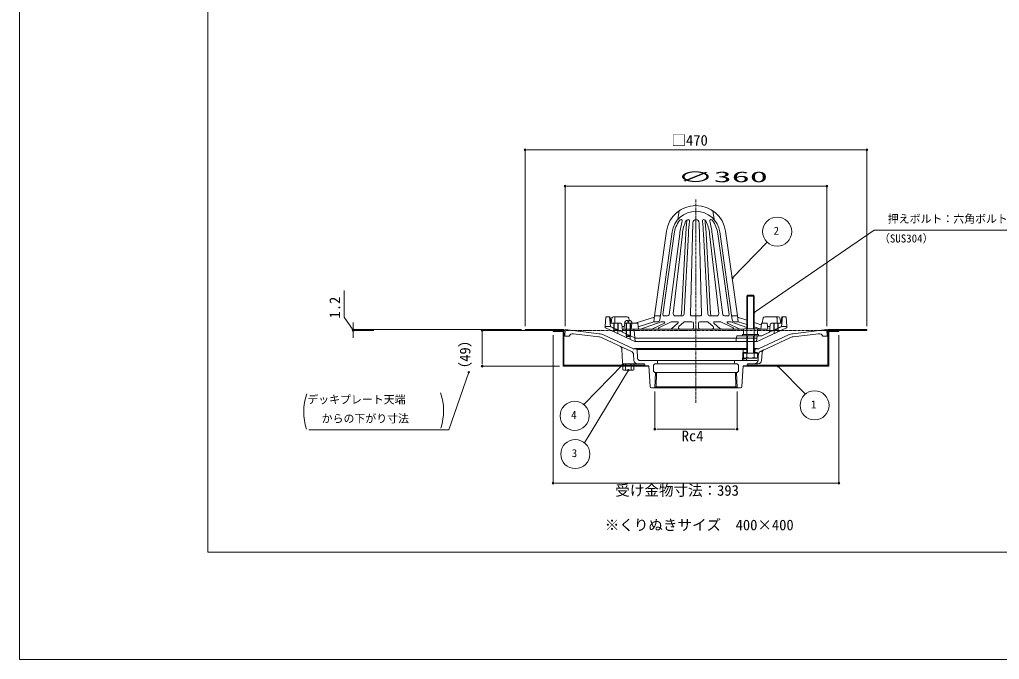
# Model space of a CAD drawing. Units: millimetres, scale not verified. Extents: x -1380 to 1380, y -955 to 955.
# Drawn here: x -1380 to -33, y -955 to -75 of the extents above; entities that cross this region are included whole.
import ezdxf
from ezdxf.enums import TextEntityAlignment as Align

# ---------------------------------------------------------------- set-up
doc = ezdxf.new("R2010")
doc.units = ezdxf.units.MM
doc.header["$LTSCALE"] = 3
doc.linetypes.add('USER1', pattern=[2, 1.25, -0.25, 0.25, -0.25])
doc.linetypes.add('USER2', pattern=[0.375, 0.25, -0.125])
for name, color, linetype, lineweight in [('0-0_0', 7, 'Continuous', 15), ('0-2_L-2', 7, 'Continuous', 18), ('0-3_L-1', 7, 'Continuous', 18), ('0-4_L-5', 2, 'USER1', 18), ('0-5_L-3', 7, 'Continuous', 18), ('0-6_WAKU', 7, 'Continuous', 18), ('0-7_MOJI', 7, 'Continuous', 18), ('0-8_SUNPO', 7, 'Continuous', 18), ('0-A_L-1a', 3, 'Continuous', 18), ('0-B_L-1b', 150, 'Continuous', 18)]:
    doc.layers.add(name, color=color, linetype=linetype, lineweight=lineweight)
doc.styles.add('ＭＳ ゴシック', font='')
doc.styles.get('ＭＳ ゴシック').set_extended_font_data('MS Gothic')

msp = doc.modelspace()

# ---------------------------------------------------------------- linework, layer by layer
at = {"layer": '0-0_0'}
for p, q in [((-686.201, -253.813), (-683.701, -253.813)), ((-682.451, -253.813), (-679.951, -253.813)), ((-217.451, -253.813), (-219.951, -253.813)), ((-213.701, -253.813), (-216.201, -253.813)), ((-631.201, -303.813), (-628.701, -303.813)), ((-627.451, -303.813), (-624.951, -303.813)), ((-272.451, -303.813), (-274.951, -303.813)), ((-268.701, -303.813), (-271.201, -303.813)), ((-400.195, -430.803), (-398.894, -429.454)), ((-370.724, -478.279), (-369.178, -477.217)), ((-921.285, -498.773), (-921.285, -496.273)), ((-921.285, -502.523), (-921.285, -500.023)), ((-921.285, -501.223), (-921.285, -503.723)), ((-921.285, -504.973), (-921.285, -507.473)), ((-743.98, -501.223), (-743.98, -503.723)), ((-743.98, -504.973), (-743.98, -507.473)), ((-743.98, -548.973), (-743.98, -546.473)), ((-743.98, -552.723), (-743.98, -550.223)), ((-549.797, -548.602), (-551.105, -549.945)), ((-337.842, -550.804), (-336.53, -552.143)), ((-762.026, -558.993), (-762.641, -560.765)), ((-542.467, -556.171), (-543.436, -557.776)), ((-507.716, -638.248), (-505.216, -638.248)), ((-503.966, -638.248), (-501.466, -638.248)), ((-395.936, -638.248), (-398.436, -638.248)), ((-392.186, -638.248), (-394.686, -638.248)), ((-647.701, -712.629), (-645.201, -712.629)), ((-643.951, -712.629), (-641.451, -712.629)), ((-255.951, -712.629), (-258.451, -712.629)), ((-252.201, -712.629), (-254.701, -712.629))]:
    msp.add_line(p, q, dxfattribs=at)
at = {"layer": '0-0_0', "lineweight": 18}
msp.add_lwpolyline([(-1121.201, -807.473), (1121.299, -807.473), (1121.299, 687.527), (-1121.201, 687.527)], close=True, dxfattribs=at)
at = {"layer": '0-0_0'}
for centre, radius in [((-684.951, -253.813), 1.25), ((-214.951, -253.813), 1.25), ((-629.951, -303.813), 1.25), ((-269.951, -303.813), 1.25), ((-399.544, -430.129), 0.938), ((-369.951, -477.748), 0.938), ((-921.285, -501.273), 1.25), ((-921.285, -502.473), 1.25), ((-743.98, -502.473), 1.25), ((-743.98, -551.473), 1.25), ((-550.451, -549.273), 0.938), ((-337.186, -551.473), 0.938), ((-762.333, -559.879), 0.938), ((-542.951, -556.973), 0.938), ((-506.466, -638.248), 1.25), ((-393.436, -638.248), 1.25), ((-646.451, -712.629), 1.25), ((-253.451, -712.629), 1.25)]:
    msp.add_circle(centre, radius, dxfattribs=at)
at = {"layer": '0-2_L-2'}
for p, q in [((-618.367, -506.994), (-583.636, -511.162)), ((-535.785, -527.869), (-577.055, -508.624)), ((-364.117, -527.869), (-322.847, -508.624)), ((-281.535, -506.994), (-316.266, -511.162)), ((-321.03, -512.521), (-356.237, -528.938)), ((-551.82, -528.108), (-551.034, -546.36)), ((-535.763, -535.496), (-535.249, -543.591)), ((-534.451, -527.375), (-449.951, -527.375)), ((-530.951, -528.773), (-449.951, -528.773)), ((-379.951, -527.375), (-449.951, -527.375)), ((-383.076, -528.773), (-449.951, -528.773)), ((-384.951, -528.773), (-385.951, -543.773)), ((-379.951, -532.773), (-385.218, -532.773)), ((-379.951, -528.773), (-384.951, -528.773)), ((-365.451, -527.375), (-369.951, -527.375)), ((-368.951, -528.773), (-369.951, -528.773)), ((-368.951, -532.773), (-369.951, -532.773)), ((-364.451, -541.773), (-364.451, -534.773)), ((-359.116, -533.194), (-359.69, -543.55)), ((-549.035, -548.273), (-530.259, -548.273)), ((-547.951, -550.273), (-547.951, -551.473)), ((-537.951, -550.273), (-537.951, -551.473)), ((-532.951, -550.273), (-520.284, -550.273)), ((-532.951, -551.473), (-514.938, -551.473)), ((-502.951, -543.773), (-527.144, -543.773)), ((-508.451, -557.273), (-508.451, -551.273)), ((-502.951, -543.773), (-449.951, -543.773)), ((-449.951, -548.273), (-502.951, -548.273)), ((-396.951, -543.773), (-449.951, -543.773)), ((-449.951, -548.273), (-396.951, -548.273)), ((-391.451, -557.273), (-391.451, -551.273)), ((-366.951, -551.473), (-384.964, -551.473)), ((-384.219, -540.773), (-384.219, -543.773)), ((-380.755, -540.773), (-380.755, -541.773)), ((-366.951, -550.273), (-379.618, -550.273)), ((-506.466, -581.273), (-505.809, -560.252)), ((-504.309, -560.273), (-449.951, -560.273)), ((-395.593, -560.273), (-449.951, -560.273)), ((-393.436, -581.273), (-394.093, -560.252)), ((-506.466, -581.273), (-449.951, -581.273)), ((-449.951, -579.773), (-504.918, -579.773)), ((-449.951, -579.773), (-394.984, -579.773)), ((-393.436, -581.273), (-449.951, -581.273))]:
    msp.add_line(p, q, dxfattribs=at)
at = {"layer": '0-2_L-2', "linetype": 'USER2'}
for p, q in [((-364.139, -535.496), (-364.653, -543.591)), ((-356.237, -528.938), (-361.262, -531.282))]:
    msp.add_line(p, q, dxfattribs=at)
at = {"layer": '0-2_L-2'}
for points in [[(-646.451, -502.473), (-631.451, -502.473), (-631.451, -550.273), (-532.951, -550.273), (-532.951, -551.473), (-632.651, -551.473), (-632.651, -503.673), (-646.451, -503.673)], [(-253.451, -502.473), (-268.451, -502.473), (-268.451, -550.273), (-366.951, -550.273), (-366.951, -551.473), (-267.251, -551.473), (-267.251, -503.673), (-253.451, -503.673)]]:
    msp.add_lwpolyline(points, close=True, dxfattribs=at)
for points in [[(-583.124, -506.893), (-629.951, -501.273), (-630.451, -510.273), (-624.451, -510.273)], [(-316.778, -506.893), (-269.951, -501.273), (-269.451, -510.273), (-275.451, -510.273)], [(-578.872, -512.521), (-543.665, -528.938), (-538.64, -531.282)], [(-530.138, -540.973), (-530.951, -528.773), (-531.451, -528.773), (-534.451, -527.375)], [(-366.451, -532.773), (-368.951, -532.773), (-368.951, -528.773), (-368.451, -528.773), (-365.451, -527.375)], [(-530.259, -548.273), (-520.951, -548.273), (-519.951, -551.273), (-514.951, -551.273), (-513.075, -579.406)], [(-505.451, -548.273), (-502.951, -548.273), (-502.951, -543.773)], [(-394.451, -548.273), (-396.951, -548.273), (-396.951, -543.773), (-366.451, -543.773)], [(-364.682, -548.273), (-378.951, -548.273), (-379.951, -551.273), (-384.951, -551.273), (-386.827, -579.406)], [(-386.021, -543.773), (-386.021, -540.773), (-380.755, -540.773)], [(-511.08, -581.273), (-506.466, -581.273), (-504.918, -579.773), (-504.309, -560.273), (-505.451, -560.273)], [(-388.822, -581.273), (-393.436, -581.273), (-394.984, -579.773), (-395.593, -560.273), (-394.451, -560.273)]]:
    msp.add_lwpolyline(points, dxfattribs=at)
for centre, radius, start, end in [((-619.082, -512.952), 6, 83.15723, 153.48932), ((-585.507, -526.75), 15.7, 65, 83.15723), ((-585.507, -526.75), 20, 65, 83.15723), ((-314.395, -526.75), 20, 96.84277, 115), ((-314.395, -526.75), 15.7, 96.84277, 115), ((-280.82, -512.952), 6, 26.51068, 96.84277), ((-556.816, -528.323), 5, 2.46824, 65), ((-540.753, -535.813), 5, 3.63573, 65), ((-535.362, -526.962), 1, 245, 335.65137), ((-366.451, -534.773), 2, 0, 90), ((-364.54, -526.962), 1, 204.34863, 295), ((-354.124, -533.47), 5, 115, 176.83237), ((-549.035, -546.273), 2, 182.46824, 270), ((-530.259, -543.273), 5, 183.63573, 270), ((-527.144, -540.773), 3, 183.81407, 270), ((-505.451, -551.273), 3, 90, 180), ((-394.451, -551.273), 3, 0, 90), ((-378.755, -541.773), 2, 180, 270), ((-366.451, -541.773), 2, 270, 0), ((-364.682, -543.273), 5, 270, 356.83237), ((-505.451, -557.273), 3, 180, 270), ((-394.451, -557.273), 3, 270, 0), ((-511.08, -579.273), 2, 183.81407, 270), ((-388.822, -579.273), 2, 270, 356.18593)]:
    msp.add_arc(centre, radius, start, end, dxfattribs=at)
at = {"layer": '0-2_L-2', "linetype": 'USER2'}
for centre, start, end in [((-359.149, -535.813), 115, 176.36427), ((-369.643, -543.273), 270, 356.36427)]:
    msp.add_arc(centre, 5, start, end, dxfattribs=at)
at = {"layer": '0-3_L-1'}
for points in [[(-684.951, -502.473), (-631.451, -502.473), (-631.451, -501.273), (-684.951, -501.273)], [(-214.951, -502.473), (-268.451, -502.473), (-268.451, -501.273), (-214.951, -501.273)]]:
    msp.add_lwpolyline(points, close=True, dxfattribs=at)
at = {"layer": '0-4_L-5'}
for p, q in [((-449.951, -322.194), (-449.951, -602.199)), ((-646.451, -502.473), (-253.451, -502.473))]:
    msp.add_line(p, q, dxfattribs=at)
at = {"layer": '0-5_L-3'}
for p, q in [((-369.951, -455.273), (-379.951, -455.273)), ((-379.151, -454.473), (-379.151, -499.971)), ((-370.751, -454.473), (-370.751, -499.971)), ((-548.155, -492.236), (-548.201, -492.498)), ((-537.701, -492.498), (-548.201, -492.498)), ((-545.951, -492.498), (-545.951, -500.498)), ((-545.41, -500.498), (-545.41, -492.498)), ((-543.551, -488.507), (-543.551, -490.998)), ((-543.551, -490.998), (-542.351, -490.998)), ((-542.351, -490.998), (-542.351, -488.507)), ((-540.493, -500.498), (-540.493, -492.498)), ((-539.951, -492.498), (-539.951, -500.498)), ((-537.747, -492.236), (-537.701, -492.498)), ((-383.451, -499.971), (-379.859, -500.73)), ((-380.201, -509.571), (-380.201, -507.971)), ((-379.951, -533.773), (-379.951, -509.571)), ((-379.859, -507.971), (-379.859, -500.73)), ((-379.151, -509.571), (-379.151, -533.773)), ((-370.751, -509.571), (-370.751, -533.773)), ((-370.044, -500.73), (-366.451, -499.971)), ((-370.044, -500.73), (-370.044, -507.971)), ((-369.951, -509.571), (-369.951, -533.773)), ((-369.701, -509.571), (-369.701, -507.971)), ((-379.859, -539.594), (-379.859, -533.773)), ((-370.044, -533.773), (-370.044, -539.594)), ((-546.951, -548.273), (-546.951, -551.473)), ((-546.704, -556.396), (-546.704, -551.473)), ((-539.198, -556.396), (-539.198, -551.473)), ((-538.951, -551.473), (-538.951, -548.273)), ((-379.859, -539.594), (-383.451, -540.353)), ((-366.451, -540.353), (-370.044, -539.594)), ((-549.451, -556.973), (-546.704, -556.396)), ((-539.198, -556.396), (-536.451, -556.973))]:
    msp.add_line(p, q, dxfattribs=at)
at = {"layer": '0-5_L-3', "color": 6}
for p, q in [((-546.251, -548.273), (-546.251, -551.473)), ((-539.651, -548.273), (-539.651, -551.473))]:
    msp.add_line(p, q, dxfattribs=at)
at = {"layer": '0-5_L-3'}
msp.add_lwpolyline([(-379.951, -499.971), (-379.951, -455.273), (-378.451, -453.773), (-371.451, -453.773), (-369.951, -455.273), (-369.951, -499.971)], dxfattribs=at)
for points in [[(-385.951, -507.971), (-385.951, -509.571), (-363.951, -509.571), (-363.951, -507.971)], [(-383.451, -499.971), (-366.451, -499.971), (-365.136, -500.73), (-365.136, -507.971), (-384.766, -507.971), (-384.766, -500.73)], [(-365.136, -533.773), (-365.136, -539.594), (-366.451, -540.353), (-383.451, -540.353), (-384.766, -539.594), (-384.766, -533.773)], [(-550.451, -550.273), (-535.451, -550.273), (-535.451, -548.273), (-550.451, -548.273)], [(-550.451, -551.473), (-550.451, -556.396), (-549.451, -556.973), (-536.451, -556.973), (-535.451, -556.396), (-535.451, -551.473)]]:
    msp.add_lwpolyline(points, close=True, dxfattribs=at)
for centre, radius, start, end in [((-543.723, -493.018), 4.5, 92.85539, 170), ((-542.951, -508.498), 20, 91.71913, 92.85539), ((-542.951, -508.498), 20, 87.14461, 88.28087), ((-542.179, -493.018), 4.5, 10, 87.14461), ((-374.951, -516.212), 16.241, 72.41205, 107.58795), ((-374.951, -524.113), 16.241, 252.41205, 287.58795), ((-542.951, -544.488), 12.485, 252.50768, 287.49232)]:
    msp.add_arc(centre, radius, start, end, dxfattribs=at)
at = {"layer": '0-6_WAKU'}
msp.add_lwpolyline([(-1379.951, -954.973), (1380.049, -954.973), (1380.049, 955.027), (-1379.951, 955.027)], close=True, dxfattribs=at)
at = {"layer": '0-8_SUNPO'}
for p, q in [((-684.951, -496.273), (-684.951, -253.813)), ((-679.951, -253.813), (-219.951, -253.813)), ((-214.951, -496.273), (-214.951, -253.813)), ((-629.951, -496.273), (-629.951, -303.813)), ((-624.951, -303.813), (-274.951, -303.813)), ((-269.951, -496.273), (-269.951, -303.813)), ((-369.951, -477.748), (-205.089, -364.505)), ((-205.089, -364.505), (112.234, -364.505)), ((-399.544, -430.129), (-352.121, -380.951)), ((-921.285, -496.273), (-921.285, -491.273)), ((-689.951, -501.273), (-921.285, -501.273)), ((-921.285, -501.273), (-921.285, -502.473)), ((-921.285, -501.273), (-921.285, -502.473)), ((-892.803, -502.473), (-921.285, -502.473)), ((-921.285, -507.473), (-921.285, -512.473)), ((-639.951, -502.473), (-743.98, -502.473)), ((-743.98, -507.473), (-743.98, -546.473)), ((-646.451, -508.673), (-646.451, -712.629)), ((-253.451, -508.673), (-253.451, -712.629)), ((-637.651, -551.473), (-743.98, -551.473)), ((-550.451, -549.273), (-604.09, -604.367)), ((-337.186, -551.473), (-299.476, -589.956)), ((-542.951, -556.973), (-603.295, -656.932)), ((-506.466, -586.273), (-506.466, -638.248)), ((-393.436, -586.273), (-393.436, -638.248)), ((-501.466, -638.248), (-398.436, -638.248)), ((-641.451, -712.629), (-258.451, -712.629))]:
    msp.add_line(p, q, dxfattribs=at)
for points in [[(-921.285, -501.873), (-933.785, -484.345), (-933.785, -447.32)], [(-762.333, -559.879), (-789.875, -639.238), (-982.413, -639.238)]]:
    msp.add_lwpolyline(points, dxfattribs=at)
for centre in [(-338.33, -366.466), (-286.865, -605.479), (-616.701, -619.89), (-615.906, -672.455)]:
    msp.add_circle(centre, 20, dxfattribs=at)
for centre, start, end in [((-916.807, -614.744), 159.84283, 198.83066), ((-869.45, -613.197), 341.16934, 20.15717)]:
    msp.add_arc(centre, 72.528, start, end, dxfattribs=at)
at = {"layer": '0-A_L-1a'}
for p, q in [((-474.951, -349.958), (-472.951, -337.557)), ((-424.951, -349.958), (-426.951, -337.557)), ((-454.345, -354.237), (-457.702, -480.471)), ((-445.557, -354.237), (-442.2, -480.471)), ((-506.951, -482.498), (-490.552, -365.793)), ((-499.634, -487.916), (-482.63, -366.907)), ((-495.666, -480.282), (-480.075, -369.326)), ((-472.199, -369.326), (-487.025, -480.762)), ((-468.668, -369.282), (-481.197, -479.183)), ((-463.952, -369.152), (-469.923, -479.66)), ((-460.317, -369.282), (-466.281, -479.66)), ((-439.585, -369.282), (-433.621, -479.66)), ((-435.95, -369.152), (-429.979, -479.66)), ((-431.234, -369.282), (-418.705, -479.183)), ((-427.703, -369.326), (-412.877, -480.762)), ((-404.236, -480.282), (-419.827, -369.326)), ((-400.268, -487.916), (-417.272, -366.907)), ((-392.951, -482.498), (-409.35, -365.793)), ((-533.695, -492.498), (-507.13, -483.929)), ((-507.951, -490.498), (-506.951, -482.498)), ((-506.951, -482.498), (-498.872, -482.498)), ((-489.008, -482.498), (-493.637, -482.498)), ((-469.276, -482.498), (-478.21, -482.498)), ((-455.702, -482.498), (-449.951, -482.498)), ((-444.2, -482.498), (-449.951, -482.498)), ((-430.626, -482.498), (-421.692, -482.498)), ((-410.894, -482.498), (-406.265, -482.498)), ((-392.951, -482.498), (-401.03, -482.498)), ((-391.951, -490.498), (-392.951, -482.498)), ((-379.951, -488.065), (-392.772, -483.929)), ((-547.951, -492.498), (-548.951, -500.498)), ((-537.951, -492.498), (-547.951, -492.498)), ((-537.951, -492.498), (-538.951, -500.498)), ((-529.951, -492.498), (-537.951, -492.498)), ((-528.951, -500.498), (-529.951, -492.498)), ((-529.339, -497.398), (-507.951, -490.498)), ((-497.952, -490.666), (-526.084, -500.498)), ((-493.247, -492.403), (-510.439, -500.498)), ((-507.951, -490.498), (-502.604, -490.498)), ((-484.244, -490.689), (-501.032, -498.594)), ((-493.673, -490.498), (-496.962, -490.498)), ((-496.962, -490.498), (-493.673, -490.498)), ((-474.675, -492.247), (-483.431, -499.996)), ((-475.337, -490.498), (-483.392, -490.498)), ((-466.688, -491.001), (-473.468, -497.001)), ((-465.363, -490.498), (-455.451, -490.498)), ((-453.451, -492.498), (-453.451, -498.498)), ((-446.451, -492.498), (-446.451, -498.498)), ((-434.539, -490.498), (-444.451, -490.498)), ((-433.214, -491.001), (-426.434, -497.001)), ((-425.227, -492.247), (-416.471, -499.996)), ((-424.565, -490.498), (-416.51, -490.498)), ((-415.658, -490.689), (-398.87, -498.594)), ((-406.655, -492.403), (-389.463, -500.498)), ((-406.229, -490.498), (-402.94, -490.498)), ((-402.94, -490.498), (-406.229, -490.498)), ((-401.95, -490.666), (-379.951, -498.355)), ((-391.951, -490.498), (-397.298, -490.498)), ((-379.951, -494.369), (-391.951, -490.498)), ((-360.194, -494.438), (-369.951, -491.291)), ((-360.951, -500.498), (-369.951, -497.595)), ((-548.951, -500.498), (-384.364, -500.498)), ((-484.756, -500.498), (-500.606, -500.498)), ((-455.451, -500.498), (-472.143, -500.498)), ((-415.146, -500.498), (-399.296, -500.498)), ((-365.538, -500.498), (-350.951, -500.498)), ((-360.951, -500.498), (-365.538, -500.498))]:
    msp.add_line(p, q, dxfattribs=at)
msp.add_lwpolyline([(-350.951, -500.498), (-360.951, -500.498), (-359.951, -492.498), (-351.951, -492.498)], close=True, dxfattribs=at)
for centre, radius, start, end in [((-449.951, -371.498), 41, 90, 172.00143), ((-449.951, -371.498), 41, 7.99857, 90), ((-449.951, -371.498), 33, 90, 172.00143), ((-470.387, -352.791), 2.84, 86.00665, 141.45452), ((-470.577, -351.578), 1.666, 347.80191, 76.52588), ((-460.483, -353.696), 3.74, 91.62633, 149.57979), ((-460.548, -351.774), 1.816, 347.66272, 91.30069), ((-449.951, -354.354), 4.396, 90, 178.47708), ((-449.951, -371.498), 33, 7.99857, 90), ((-449.951, -354.354), 4.396, 1.52292, 90), ((-439.355, -351.774), 1.816, 88.69931, 192.33728), ((-439.419, -353.696), 3.74, 30.42021, 88.37367), ((-429.325, -351.578), 1.666, 103.47412, 192.19809), ((-429.516, -352.791), 2.84, 38.54548, 93.99335), ((-439.888, -375.045), 40.592, 143.71287, 171.90117), ((-343.13, -384.439), 129.951, 165.51252, 173.32157), ((-411.495, -376.063), 57.574, 155.07835, 173.23547), ((-226.88, -382.027), 237.422, 172.33616, 176.92284), ((-223.237, -382.027), 237.422, 172.77372, 176.92284), ((-676.665, -382.027), 237.422, 3.07716, 7.22628), ((-673.023, -382.027), 237.422, 3.07716, 7.66384), ((-488.407, -376.063), 57.574, 6.76453, 24.92165), ((-556.772, -384.439), 129.951, 6.67843, 14.48748), ((-460.014, -375.045), 40.592, 8.09883, 36.28713), ((-493.678, -480.498), 2, 170.21259, 270), ((-489.008, -480.498), 2, 270, 352.42153), ((-478.21, -479.498), 3, 173.02306, 270), ((-472.919, -479.498), 3, 270, 356.90713), ((-469.276, -479.498), 3, 270, 356.90713), ((-455.702, -480.498), 2, 177.74041, 270), ((-444.2, -480.498), 2, 270, 2.25959), ((-430.626, -479.498), 3, 183.09287, 270), ((-426.983, -479.498), 3, 183.09287, 270), ((-421.692, -479.498), 3, 270, 6.97694), ((-410.894, -480.498), 2, 187.57847, 270), ((-406.224, -480.498), 2, 270, 9.78741), ((-502.604, -487.498), 3, 270, 352.00143), ((-496.962, -493.498), 3, 90, 109.26407), ((-493.673, -491.498), 1, 295.21425, 90), ((-483.392, -492.498), 2, 90, 115.21425), ((-475.337, -491.498), 1, 311.50699, 90), ((-472.143, -498.498), 2, 131.50699, 270), ((-465.363, -492.498), 2, 90, 131.50699), ((-455.451, -492.498), 2, 0, 90), ((-444.451, -492.498), 2, 90, 180), ((-434.539, -492.498), 2, 48.49301, 90), ((-427.759, -498.498), 2, 270, 48.49301), ((-424.565, -491.498), 1, 90, 228.49301), ((-416.51, -492.498), 2, 64.78575, 90), ((-406.229, -491.498), 1, 90, 244.78575), ((-402.94, -493.498), 3, 70.73593, 90), ((-397.298, -487.498), 3, 187.99857, 270), ((-500.606, -499.498), 1, 115.21425, 270), ((-484.756, -498.498), 2, 270, 311.50699), ((-455.451, -498.498), 2, 270, 0), ((-444.451, -498.498), 2, 180, 270), ((-415.146, -498.498), 2, 228.49301, 270), ((-399.296, -499.498), 1, 270, 64.78575)]:
    msp.add_arc(centre, radius, start, end, dxfattribs=at)
at = {"layer": '0-B_L-1b'}
for p, q in [((-568.951, -483.571), (-568.867, -483.571)), ((-567.876, -484.435), (-566.754, -492.571)), ((-563.479, -483.571), (-544.445, -483.571)), ((-336.424, -483.571), (-355.457, -483.571)), ((-332.026, -484.435), (-333.148, -492.571)), ((-330.951, -483.571), (-331.035, -483.571)), ((-574.951, -497.071), (-574.951, -497.934)), ((-567.951, -492.571), (-553.794, -492.571)), ((-565.452, -485.249), (-566.647, -492.571)), ((-562.951, -492.571), (-562.951, -502.071)), ((-562.451, -492.571), (-562.451, -504.4)), ((-561.486, -485.606), (-561.364, -492.571)), ((-557.451, -492.571), (-557.451, -506.732)), ((-556.951, -492.571), (-556.951, -502.071)), ((-551.801, -494.408), (-551.126, -502.639)), ((-548.523, -497.071), (-551.582, -497.071)), ((-541.739, -488.539), (-542.492, -485.139)), ((-359.039, -492.498), (-357.41, -485.139)), ((-351.379, -497.071), (-348.32, -497.071)), ((-348.101, -494.408), (-348.951, -504.78)), ((-331.951, -492.571), (-346.108, -492.571)), ((-342.951, -492.571), (-342.951, -502.071)), ((-342.451, -492.571), (-342.451, -506.732)), ((-338.416, -485.606), (-338.538, -492.571)), ((-337.451, -492.571), (-337.451, -504.4)), ((-336.951, -492.571), (-336.951, -502.071)), ((-334.45, -485.249), (-333.255, -492.571)), ((-324.951, -497.071), (-324.951, -497.934)), ((-574.374, -498.84), (-534.205, -517.571)), ((-562.951, -502.071), (-562.451, -502.571)), ((-562.951, -502.071), (-556.951, -502.071)), ((-562.451, -502.571), (-557.451, -502.571)), ((-557.451, -502.571), (-556.951, -502.071)), ((-551.101, -502.335), (-551.289, -504.623)), ((-550.951, -504.78), (-533.95, -512.724)), ((-549.108, -500.498), (-536.794, -500.498)), ((-545.951, -500.498), (-545.951, -509.998)), ((-545.951, -509.998), (-545.451, -510.498)), ((-545.951, -509.998), (-539.951, -509.998)), ((-545.451, -500.498), (-545.451, -512.327)), ((-545.451, -510.498), (-540.451, -510.498)), ((-540.451, -500.498), (-540.451, -514.659)), ((-540.451, -510.498), (-539.951, -509.998)), ((-539.951, -500.498), (-539.951, -509.998)), ((-539.951, -500.498), (-536.794, -500.498)), ((-534.801, -502.335), (-533.553, -517.571)), ((-393.951, -509.571), (-359.205, -509.571)), ((-366.951, -517.571), (-365.951, -509.571)), ((-325.528, -498.84), (-365.697, -517.571)), ((-348.951, -504.78), (-359.205, -509.571)), ((-342.451, -502.571), (-342.951, -502.071)), ((-336.951, -502.071), (-342.951, -502.071)), ((-337.451, -502.571), (-342.451, -502.571)), ((-336.951, -502.071), (-337.451, -502.571)), ((-534.205, -517.571), (-504.951, -517.571)), ((-533.921, -513.071), (-449.951, -513.071)), ((-504.951, -517.571), (-449.951, -517.571)), ((-394.389, -513.071), (-449.951, -513.071)), ((-394.951, -517.571), (-449.951, -517.571))]:
    msp.add_line(p, q, dxfattribs=at)
at = {"layer": '0-B_L-1b', "linetype": 'USER2'}
for p, q in [((-574.951, -497.071), (-567.451, -497.071)), ((-550.951, -504.78), (-567.451, -497.071)), ((-348.951, -504.78), (-332.451, -497.071)), ((-324.951, -497.071), (-332.451, -497.071)), ((-366.696, -513.071), (-394.389, -513.071))]:
    msp.add_line(p, q, dxfattribs=at)
at = {"layer": '0-B_L-1b'}
for points in [[(-574.951, -497.071), (-573.951, -483.571), (-568.951, -483.571), (-567.451, -497.071)], [(-324.951, -497.071), (-325.951, -483.571), (-330.951, -483.571), (-332.451, -497.071)], [(-365.697, -517.571), (-394.951, -517.571), (-393.951, -509.571)]]:
    msp.add_lwpolyline(points, dxfattribs=at)
for centre, radius, start, end in [((-568.867, -484.571), 1, 7.85324, 90), ((-563.479, -485.571), 2, 90, 170.73514), ((-559.486, -485.571), 2, 90, 181.00401), ((-544.445, -485.571), 2, 12.48261, 90), ((-355.457, -485.571), 2, 90, 167.51739), ((-340.416, -485.571), 2, 358.99599, 90), ((-336.424, -485.571), 2, 9.26486, 90), ((-331.035, -484.571), 1, 90, 172.14676), ((-573.951, -497.934), 1, 180, 245), ((-553.794, -494.571), 2, 4.6824, 90), ((-346.108, -494.571), 2, 90, 175.3176), ((-325.951, -497.934), 1, 295, 0), ((-549.108, -502.498), 2, 90, 175.3176), ((-536.794, -502.498), 2, 4.6824, 90)]:
    msp.add_arc(centre, radius, start, end, dxfattribs=at)

# ---------------------------------------------------------------- texts
at = {"layer": '0-7_MOJI', "style": 'ＭＳ ゴシック'}
msp.add_text('※くりぬきサイズ\u3000400×400 ', height=14.66, dxfattribs=at).set_placement((-575.383, -781.713), align=Align.BOTTOM_LEFT)
at = {"layer": '0-8_SUNPO', "style": 'ＭＳ ゴシック'}
for s, height, p in [('□470', 14.66, (-483.606, -252.407)), ('押えボルト：六角ボルト 3-M10×80NW付', 11, (-186.231, -357.677)), ('2', 11, (-343.203, -373.966)), ('（SUS304）', 11, (-198.337, -384.657)), ('デッキプレート天端', 11, (-984.317, -606.269)), ('1', 11, (-291.738, -612.979)), ('からの下がり寸法', 11, (-964.596, -632.411)), ('4', 11, (-621.574, -627.39)), ('Rc4', 14.66, (-469.596, -659.248)), ('3', 11, (-620.779, -679.955)), ('受け金物寸法：393', 14.66, (-560.865, -734.187))]:
    msp.add_text(s, height=height, dxfattribs=at).set_placement(p, align=Align.BOTTOM_LEFT)
at = {"layer": '0-8_SUNPO', "style": 'ＭＳ ゴシック', "width": 2.5}
msp.add_text('∅360', height=14.66, dxfattribs=at).set_placement((-475.687, -302.813), align=Align.BOTTOM_LEFT)
at = {"layer": '0-8_SUNPO', "style": 'ＭＳ ゴシック'}
for s, p in [('1.2', (-934.785, -485.883)), ('（49）', (-755.732, -565.503))]:
    msp.add_text(s, height=14.66, rotation=90, dxfattribs=at).set_placement(p, align=Align.BOTTOM_LEFT)

doc.saveas('drawing.dxf')
